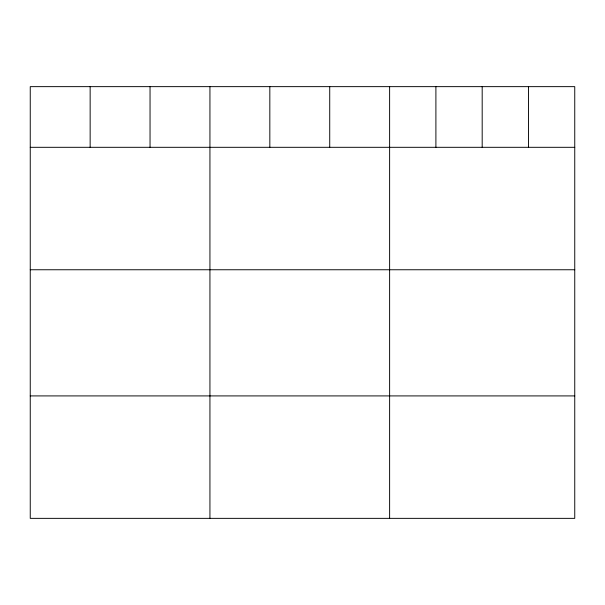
<?xml version="1.0" encoding="UTF-8"?>
<svg xmlns="http://www.w3.org/2000/svg" width="605" height="605" viewBox="0 0 605 605"><rect width="100%" height="100%" fill="white"/><g stroke="black" fill="none" stroke-linecap="round" stroke-linejoin="round"><path stroke-width="0.91" d="M574.75 147.31L574.75 518.356L30.25 518.356L30.25 86.644L574.75 86.644L574.75 147.31L30.25 147.31M30.25 269.754L574.75 269.754M30.25 395.912L574.75 395.912M528.467 86.644L528.467 147.31M482.185 86.644L482.185 147.31M435.902 86.644L435.902 147.31M389.62 86.644L389.62 518.356M329.725 86.644L329.725 147.31M269.83 86.644L269.83 147.31M209.935 86.644L209.935 518.356M150.04 86.644L150.04 147.31M90.145 86.644L90.145 147.31"/></g></svg>
